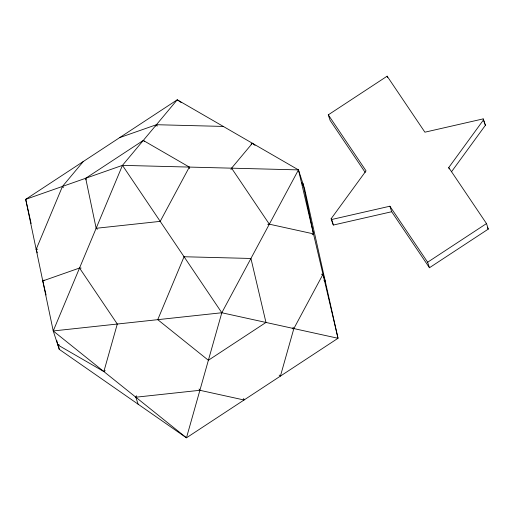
<?xml version="1.0" encoding="UTF-8"?>
<svg xmlns="http://www.w3.org/2000/svg" width="514" height="514" viewBox="0 0 514 514"><rect width="100%" height="100%" fill="white"/><g stroke="black" fill="none" stroke-linecap="round" stroke-linejoin="round"><path stroke-width="0.77" d="M56.707 340.242L57.806 344.926L103.86 371.558L117.295 324.032L79.541 268.025L42.771 280.94L46.074 294.985M31.116 223.545L25.7 199.336L122.454 165.36L298.454 169.89L221.81 312.75L186.46 437.819L59.245 349.34L53.238 330.952L25.7 199.336L177.253 99.8L298.454 169.89L304.468 188.278L338.013 338.276L186.46 437.819L53.238 330.952L122.454 165.36L177.253 99.8L181.172 102.524M37.304 252.843L36.166 249.348L62.464 186.428L83.287 161.512M155.819 126.168L156.429 124.709L223.307 126.431M138.118 404.197L135.837 397.206L136.441 395.748M230.966 169.626L231.576 168.168L252.4 143.252L255.034 145.372M302.405 185.342L303.022 183.864L301.776 182.862M189.332 167.082L160.207 221.367L96.15 228.287L85.69 178.274L143.278 140.444L189.332 167.082L189.705 168.643M321.378 274.245L322.978 274.29L293.854 328.574L280.419 376.1L279.173 375.098M483.668 119.653L448.741 167.564L486.495 223.571L488.3 229.09L429.447 267.743L391.694 211.736L333.432 225.029L332.924 224.271L331.119 218.752L366.045 170.847L328.292 114.84L387.145 76.181L424.898 132.188L483.154 118.895L485.473 125.172L451.491 171.785M42.771 280.94L44.108 280.059M251.063 144.132L252.4 143.252M103.86 371.558L105.197 370.684M312.152 234.75L313.489 233.876L303.022 183.864M429.447 267.743L427.642 262.224L486.495 223.571M119.666 137.623L156.429 124.709L157.323 126.033M331.119 218.752L331.633 219.51L389.888 206.217L427.642 262.224M36.166 249.348L37.76 249.181M267.736 224.348L269.33 224.175L313.489 233.876M53.238 330.952L221.81 312.75L338.013 338.276L298.454 169.89M292.26 328.748L293.854 328.574L292.967 327.257M135.837 397.206L199.895 390.293L244.047 399.995L243.681 398.44M79.541 268.025L81.141 268.07M57.806 344.926L59.399 344.965M323.955 280.368L325.266 281.274L322.978 274.29M143.278 140.444L144.518 141.44M96.15 228.287L97.39 229.276M484.959 124.414L485.473 125.172M487.413 227.773L488.3 229.09M365.184 172.408L330.091 120.353L328.292 114.84M231.576 168.168L269.33 224.175M122.454 165.36L221.81 312.75M62.464 186.428L63.357 187.745M199.002 388.969L199.895 390.293M483.154 118.895L484.734 123.72M448.741 167.564L449.191 168.945M387.145 76.181L387.595 77.563M389.888 206.217L391.694 211.736M331.633 219.51L333.432 225.029M85.69 178.274L86.056 179.836M58.198 344.65L59.245 349.34M184.057 256.743L157.753 319.663L208.376 360.275L265.969 322.451L250.935 258.465L184.057 256.743"/></g></svg>
